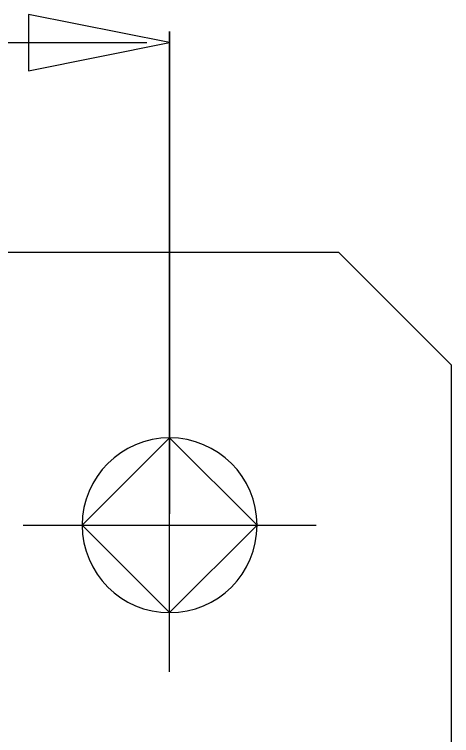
# Model space of a CAD drawing. Header units: inches. Extents: x 5 to 589, y -420 to -5.
# Drawn here: x 499.87 to 515.37, y -82.08 to -56.5 of the extents above; entities that cross this region are included whole.
import ezdxf

# ---------------------------------------------------------------- set-up
doc = ezdxf.new("R2010")
doc.units = ezdxf.units.IN
doc.header["$MEASUREMENT"] = 0

msp = doc.modelspace()

# ---------------------------------------------------------------- linework, layer by layer
at = {"color": 18, "true_color": 0x000000}
for p, q in [((505.374, -57.5), (500.374, -56.5)), ((500.374, -56.5), (500.374, -58.5)), ((505.374, -74.219), (505.374, -57.1)), ((505.374, -57.1), (505.374, -74.219)), ((440, -57.5), (504.565, -57.5)), ((500.374, -58.5), (505.374, -57.5)), ((511.374, -64.947), (359.374, -64.947)), ((515.374, -68.947), (511.374, -64.947)), ((515.374, -170.947), (515.374, -68.947)), ((502.274, -74.619), (505.374, -71.519)), ((505.374, -71.519), (508.474, -74.619)), ((505.374, -77.719), (502.274, -74.619)), ((508.474, -74.619), (505.374, -77.719))]:
    msp.add_line(p, q, dxfattribs=at)
at = {"color": 172, "true_color": 0x0000c0}
for p, q in [((505.374, -79.819), (505.374, -69.419)), ((500.174, -74.619), (510.574, -74.619))]:
    msp.add_line(p, q, dxfattribs=at)
at = {"color": 7, "true_color": 0xffffff}
for p, q in [((505.374, -79.819), (505.374, -69.419)), ((500.174, -74.619), (510.574, -74.619))]:
    msp.add_line(p, q, dxfattribs=at)
at = {"color": 18, "true_color": 0x000000}
for start, end in [(90, 180), (0, 90), (180, 270), (270, 0)]:
    msp.add_arc((505.374, -74.619), 3.1, start, end, dxfattribs=at)

doc.saveas('drawing.dxf')
